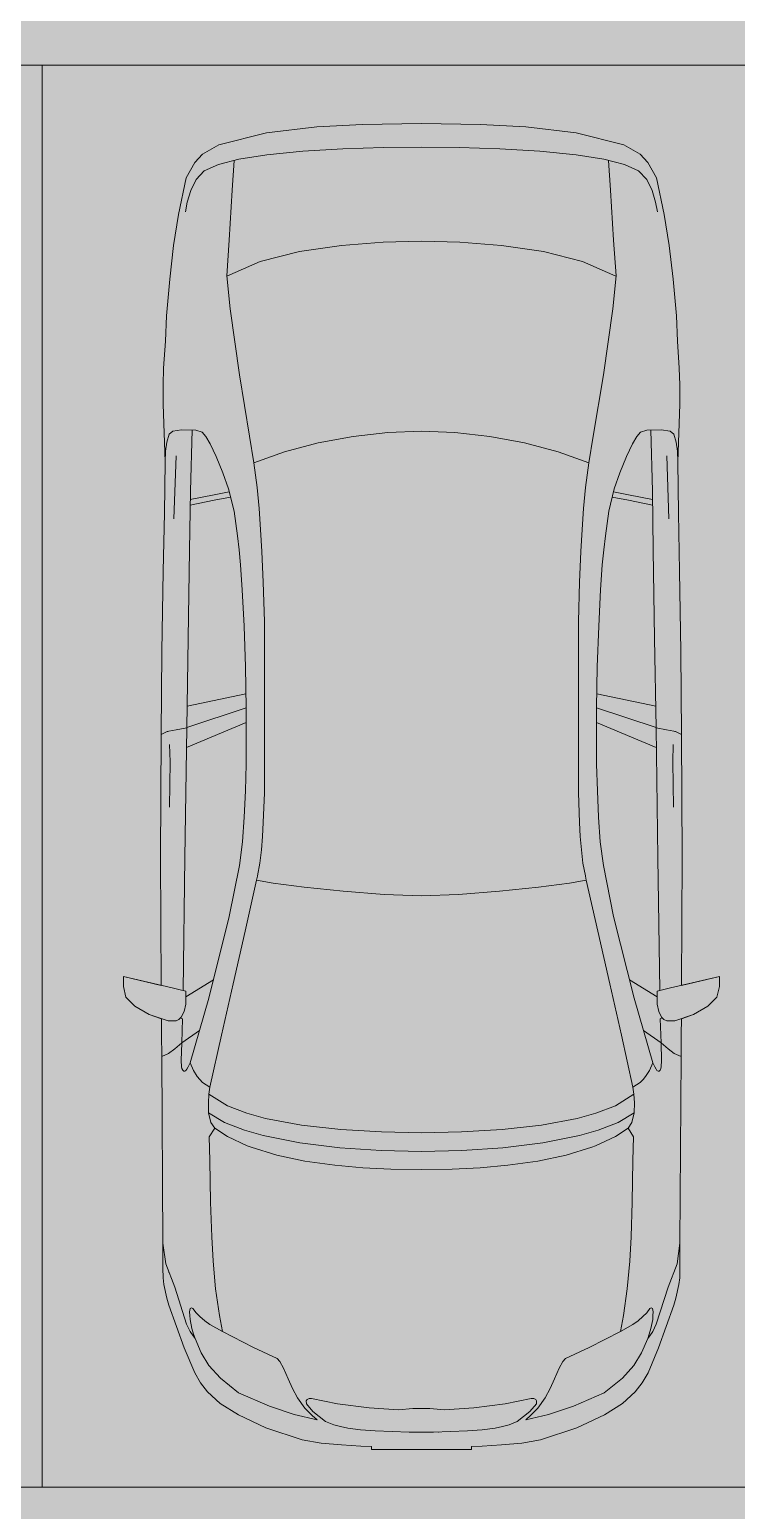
# Model space of a CAD drawing. Header units: millimetres. Extents: x 141848 to 1648660, y -465012 to -151356.
# Drawn here: x 185351 to 187835, y -270691 to -265485 of the extents above; entities that cross this region are included whole.
import ezdxf

# ---------------------------------------------------------------- set-up
doc = ezdxf.new("R2010")
doc.units = ezdxf.units.MM
doc.header["$MEASUREMENT"] = 0
doc.layers.add('Extérieur - Environnement', color=7, linetype='Continuous')

msp = doc.modelspace()

# ---------------------------------------------------------------- hatches: boundary and pattern name
at = {"linetype": 'Continuous', "lineweight": 0, "true_color": 0x6f6f6f}
h = msp.add_hatch(color=8, dxfattribs=at)
h.paths.add_polyline_path([(141848.442, -275935.042), (141848.442, -295062.571), (269220.821, -293826.868), (269220.821, -270902.734), (268763.049, -270902.734), (254213.6, -271040.575), (254213.6, -163437.635), (153156.2, -163437.635), (153156.2, -271040.575), (153182.962, -271040.57), (153183.146, -272000.514, -0.40942736), (149183.681, -275935.042)])
h.paths.add_polyline_path([(158435.584, -260639.953), (155145.584, -260639.953), (155145.584, -248364.953), (155145.584, -243089.974), (155145.584, -242189.974), (158435.584, -242189.974)], flags=0)
h.paths.add_polyline_path([(196775.042, -260810.571), (196775.042, -222495.57), (186955.542, -222495.57), (186955.542, -218295.57), (196754.55, -218295.57), (196754.55, -208495.57), (196754.55, -204495.57), (193355.542, -204495.57), (193355.542, -201780.57), (193355.542, -195161.535), (195576.034, -195161.535), (195576.034, -189810.571), (217850.068, -189810.571), (217850.068, -262266.885), (245610.045, -262266.885), (245610.045, -253395.571), (245626.034, -253395.571), (246426.034, -253395.571), (247826.034, -253395.571), (247826.034, -248005.571), (247826.034, -246605.571), (245626.034, -246605.571), (245610.045, -246605.571), (245610.045, -171995.57), (212806.28, -171995.57), (161503.433, -171995.57), (161503.433, -193810.571), (161503.433, -230015.57), (161503.433, -260810.571)], flags=0)
h.paths.add_polyline_path([(162737.042, -269433.913, -0.09031866), (162858.773, -268727.623, -0.20144873), (163912.639, -267592.74, -0.10421145), (164718.006, -267415.055), (165317.979, -267409.371, -0.10404461), (166125.354, -267571.244, -0.23825546), (167284.257, -268953.318, -0.05518862), (167336.836, -269390.334), (167338.931, -269611.438), (167351.046, -270890.267), (167092.583, -271892.761, -0.26794919), (165370.083, -272909.124), (164770.11, -272914.808, -0.19371746), (163379.252, -272370.185, -0.07056876), (163028.663, -271931.262, -0.1316525), (162751.253, -270933.845)], flags=0)
h.paths.add_polyline_path([(173316.986, -273599.031), (173316.986, -273452.052), (173330.488, -267377.824, -0.3805567), (175316.986, -265609.826), (175394.714, -265609.826), (175394.714, -270609.826), (190394.714, -270609.826), (190394.714, -265609.826), (195356.191, -265609.826, -0.41421356), (196856.191, -267109.826), (196856.191, -273660.699, -0.34550161), (195137.285, -275433.432), (175327.752, -275599.002, -0.4157911)], flags=0)
h.paths.add_polyline_path([(205510.093, -271504.083, -0.13447393), (205230.948, -270484.937), (205230.948, -268984.937, -0.41421356), (207230.948, -266984.937), (207830.948, -266984.937, -0.41421356), (209830.948, -268984.937), (209830.948, -270484.937, -0.12882035), (209574.03, -271465.581, -0.27093629), (207830.948, -272484.937), (207230.948, -272484.937, -0.26498)], flags=0)
h.paths.add_polyline_path([(217862.687, -273329.325), (217869.949, -267730.336, -0.09856151), (218100.718, -266943.721), (218117.681, -266951.545, -0.258849), (219955.479, -265605.827), (219953.141, -265587.294), (220637.569, -265587.294), (220637.569, -265687.294), (220637.569, -270687.294), (250537.569, -270687.294), (250537.569, -265687.294), (252208.004, -265687.294), (254186.294, -265687.294), (254186.294, -267687.294), (254186.294, -271062.255, 0.00134576), (254186.323, -271073.021), (254197.209, -273095.233, -0.41421356), (252208.004, -275105.97), (243484.534, -275105.97, -0.00518896), (243431.438, -275116.103), (235447.992, -275196.191), (220071.012, -275253.24, -0.38655333), (217873.089, -273475.385, -0.02518922)], flags=0)
at = {"linetype": 'Continuous', "lineweight": 0, "true_color": 0xa7a7a7}
msp.add_hatch(color=253, dxfattribs=at).paths.add_polyline_path([(176073.146, -266552.81, 1), (186073.146, -266552.81, 1)])
at = {"linetype": 'Continuous', "lineweight": 0, "true_color": 0x90b349}
msp.add_hatch(color=55, dxfattribs=at).paths.add_polyline_path([(175394.714, -271810.115), (175394.714, -273590.239), (195581.991, -273450.488), (195571.148, -271436.346), (195571.148, -271563.708), (190571.148, -271563.708), (190571.148, -270609.826), (188115.569, -270609.826), (187894.714, -270609.826), (185394.714, -270609.826), (182894.714, -270609.826), (180394.714, -270609.826), (177894.714, -270609.826), (175394.714, -270609.826)])

# ---------------------------------------------------------------- linework, layer by layer
at = {"color": 9, "linetype": 'Continuous', "lineweight": 5}
msp.add_lwpolyline([(173316.986, -273452.052), (173316.986, -273599.031, 0.4157911), (175327.752, -275599.002), (195137.285, -275433.432, 0.34550161), (196856.191, -273660.699), (196856.191, -267109.826, 0.41421356), (195356.191, -265609.826), (190394.714, -265609.826), (190394.714, -270609.826), (175394.714, -270609.826), (175394.714, -265609.826), (175316.986, -265609.826, 0.3805567), (173330.488, -267377.824)], format="xyb", close=True, dxfattribs=at)
at = {"color": 255, "linetype": 'Continuous', "lineweight": 5, "flags": 128}
for points in [[(185394.714, -265609.826), (182894.714, -265609.826)], [(185394.714, -270609.826), (185394.714, -265609.826)], [(185394.714, -265609.826), (185394.714, -270609.826)], [(187894.714, -265609.826), (185394.714, -265609.826)], [(182894.714, -270609.826), (185394.714, -270609.826)], [(185394.714, -270609.826), (187894.714, -270609.826)]]:
    msp.add_lwpolyline(points, dxfattribs=at)
at = {"color": 7, "linetype": 'Continuous', "lineweight": 5}
msp.add_lwpolyline([(175394.714, -271810.115), (175394.714, -273590.239), (195581.991, -273450.488), (195571.148, -271436.346), (195571.148, -271563.708), (190571.148, -271563.708), (190571.148, -270609.826), (188115.569, -270609.826), (187894.714, -270609.826), (185394.714, -270609.826), (182894.714, -270609.826), (180394.714, -270609.826), (177894.714, -270609.826), (175394.714, -270609.826)], close=True, dxfattribs=at)
at = {"layer": 'Extérieur - Environnement', "color": 7, "linetype": 'Continuous', "lineweight": 13}
for p, q in [((186360.515, -265827.229), (186183.576, -265848.141)), ((186183.576, -265848.141), (186360.515, -265827.229)), ((186520.644, -265818.421), (186360.515, -265827.229)), ((186360.515, -265827.229), (186520.644, -265818.421)), ((186728.087, -265815.829), (186520.644, -265818.421)), ((186520.644, -265818.421), (186728.087, -265815.829)), ((186935.531, -265818.421), (186728.087, -265815.829)), ((186935.531, -265818.421), (186728.087, -265815.829)), ((187095.66, -265827.229), (186935.531, -265818.421)), ((187095.66, -265827.229), (186935.531, -265818.421)), ((187272.599, -265848.141), (187095.66, -265827.229)), ((187272.599, -265848.141), (187095.66, -265827.229)), ((186183.576, -265848.141), (186016.551, -265890.768)), ((186016.551, -265890.768), (186183.576, -265848.141)), ((187439.623, -265890.768), (187272.599, -265848.141)), ((187439.623, -265890.768), (187272.599, -265848.141)), ((185958.955, -265922.978), (185932.093, -265951.886)), ((185932.093, -265951.886), (185958.955, -265922.978)), ((186016.551, -265890.768), (185958.955, -265922.978)), ((185958.955, -265922.978), (186016.551, -265890.768)), ((186086.325, -265940.611), (186184.642, -265925.168)), ((186184.624, -265925.17), (186311.853, -265912.628)), ((186311.853, -265912.628), (186452.412, -265904.21)), ((186452.412, -265904.21), (186594.96, -265899.543)), ((186594.96, -265899.543), (186728.087, -265898.228)), ((186861.214, -265899.543), (186728.087, -265898.228)), ((187003.763, -265904.21), (186861.214, -265899.543)), ((187144.322, -265912.628), (187003.763, -265904.21)), ((187271.55, -265925.17), (187144.322, -265912.628)), ((187369.85, -265940.611), (187271.533, -265925.168)), ((187497.219, -265922.978), (187439.623, -265890.768)), ((187497.219, -265922.978), (187439.623, -265890.768)), ((187524.082, -265951.886), (187497.219, -265922.978)), ((187524.082, -265951.886), (187497.219, -265922.978)), ((185932.093, -265951.886), (185901.442, -266006.605)), ((185901.442, -266006.605), (185932.093, -265951.886)), ((185936.103, -266012.192), (185964.723, -265982.004)), ((185964.723, -265982.004), (186014.402, -265959.465)), ((186086.325, -265940.611), (186014.402, -265959.465)), ((186070.36, -265944.796), (186063.228, -266049.877)), ((187369.85, -265940.611), (187441.773, -265959.465)), ((187385.815, -265944.796), (187392.946, -266049.877)), ((187491.451, -265982.004), (187441.773, -265959.465)), ((187520.072, -266012.192), (187491.451, -265982.004)), ((187554.733, -266006.605), (187524.082, -265951.886)), ((187554.733, -266006.605), (187524.082, -265951.886)), ((185901.442, -266006.605), (185874.547, -266135.655)), ((185874.547, -266135.655), (185901.442, -266006.605)), ((185917.24, -266050.788), (185936.103, -266012.192)), ((187538.935, -266050.788), (187520.072, -266012.192)), ((187581.628, -266135.655), (187554.733, -266006.605)), ((187581.628, -266135.655), (187554.733, -266006.605)), ((185898.563, -266125.362), (185904.96, -266091.6)), ((185904.96, -266091.6), (185917.24, -266050.788)), ((186063.228, -266049.877), (186052.332, -266225.535)), ((187392.946, -266049.877), (187403.842, -266225.535)), ((187551.215, -266091.6), (187538.935, -266050.788)), ((187557.612, -266125.362), (187551.215, -266091.6)), ((185874.547, -266135.655), (185857.253, -266244.436)), ((185874.547, -266135.655), (185857.253, -266244.436)), ((187598.922, -266244.436), (187581.628, -266135.655)), ((187581.628, -266135.655), (187598.922, -266244.436)), ((185857.254, -266244.425), (185843.43, -266362.504)), ((185857.254, -266244.425), (185843.43, -266362.504)), ((185857.253, -266244.436), (185857.254, -266244.425)), ((186052.332, -266225.535), (186044.041, -266351.114)), ((186446.805, -266243.793), (186299.25, -266265.635)), ((186593.334, -266232.471), (186446.805, -266243.793)), ((186728.087, -266229.025), (186593.334, -266232.471)), ((186728.087, -266229.025), (186862.841, -266232.471)), ((186862.841, -266232.471), (187009.369, -266243.793)), ((187009.369, -266243.793), (187156.925, -266265.635)), ((187403.842, -266225.535), (187412.133, -266351.114)), ((187598.921, -266244.425), (187612.744, -266362.504)), ((187612.744, -266362.504), (187598.922, -266244.436)), ((186161.43, -266300.677), (186044.109, -266351.806)), ((186299.25, -266265.635), (186161.43, -266300.677)), ((187156.925, -266265.635), (187294.745, -266300.677)), ((187294.745, -266300.677), (187412.066, -266351.806)), ((186044.041, -266351.114), (186055.382, -266467.05)), ((187412.133, -266351.114), (187400.793, -266467.05)), ((185843.43, -266362.504), (185831.908, -266490.991)), ((185831.908, -266490.991), (185843.43, -266362.504)), ((187624.267, -266490.991), (187612.744, -266362.504)), ((187624.267, -266490.991), (187612.744, -266362.504)), ((185831.908, -266490.991), (185828.112, -266580)), ((185828.112, -266580), (185831.908, -266490.991)), ((186055.382, -266467.05), (186088.181, -266699.145)), ((187400.793, -266467.05), (187367.993, -266699.145)), ((187628.063, -266580), (187624.267, -266490.991)), ((187628.063, -266580), (187624.267, -266490.991)), ((185828.112, -266580), (185821.687, -266675.753)), ((185821.687, -266675.753), (185828.112, -266580)), ((187634.488, -266675.753), (187628.063, -266580)), ((187634.488, -266675.753), (187628.063, -266580)), ((185821.687, -266675.753), (185819.922, -266733.636)), ((185819.922, -266733.636), (185821.687, -266675.753)), ((186088.181, -266699.145), (186124.354, -266914.757)), ((187367.993, -266699.145), (187331.821, -266914.757)), ((187636.253, -266733.636), (187634.488, -266675.753)), ((187636.253, -266733.636), (187634.488, -266675.753)), ((185819.922, -266733.636), (185819.878, -266802.209)), ((185819.922, -266733.636), (185819.878, -266802.209)), ((187636.297, -266802.209), (187636.253, -266733.636)), ((187636.253, -266733.636), (187636.297, -266802.209)), ((185819.878, -266802.209), (185827.139, -267005.182)), ((185827.139, -267005.182), (185819.878, -266802.209)), ((187629.036, -267005.182), (187636.297, -266802.209)), ((187629.036, -267005.182), (187636.297, -266802.209)), ((185841.13, -266907.239), (185832.726, -266935.244)), ((185853.831, -266896.747), (185841.13, -266907.239)), ((185884.809, -266891.975), (185853.831, -266896.747)), ((185935.423, -266893.182), (185884.809, -266891.975)), ((185916.218, -267108.099), (185922.041, -266892.863)), ((185957.898, -266900.359), (185935.423, -266893.182)), ((185970.896, -266915.534), (185957.898, -266900.359)), ((185985.79, -266941.727), (185970.896, -266915.534)), ((186124.354, -266914.757), (186139.567, -267007.801)), ((186487.869, -266915.731), (186365.114, -266938.334)), ((186610.552, -266901.845), (186487.869, -266915.731)), ((186728.087, -266897.126), (186610.552, -266901.845)), ((186728.087, -266897.126), (186845.623, -266901.845)), ((186845.623, -266901.845), (186968.306, -266915.731)), ((186968.306, -266915.731), (187091.06, -266938.334)), ((187331.821, -266914.757), (187316.608, -267007.801)), ((187470.385, -266941.727), (187485.279, -266915.534)), ((187485.279, -266915.534), (187498.277, -266900.359)), ((187498.277, -266900.359), (187520.752, -266893.182)), ((187520.752, -266893.182), (187571.365, -266891.975)), ((187539.957, -267108.099), (187534.134, -266892.863)), ((187571.365, -266891.975), (187602.343, -266896.747)), ((187602.343, -266896.747), (187615.044, -266907.239)), ((187615.044, -266907.239), (187623.449, -266935.244)), ((185828.412, -266966.747), (185827.139, -267005.182)), ((185832.726, -266935.244), (185828.412, -266966.747)), ((186007.194, -266985.75), (185985.79, -266941.727)), ((186247.265, -266969.199), (186139.567, -267007.801)), ((186365.114, -266938.334), (186247.265, -266969.199)), ((187091.06, -266938.334), (187208.91, -266969.199)), ((187208.91, -266969.199), (187316.608, -267007.801)), ((187448.98, -266985.75), (187470.385, -266941.727)), ((187623.449, -266935.244), (187627.763, -266966.747)), ((187627.763, -266966.747), (187629.036, -267005.182)), ((185827.139, -267005.182), (185824.925, -267185.487)), ((185824.925, -267185.487), (185827.139, -267005.182)), ((185865.805, -266983.945), (185858.388, -267204.725)), ((186030.609, -267043.022), (186007.194, -266985.75)), ((186139.567, -267007.801), (186151.239, -267095.228)), ((187316.608, -267007.801), (187304.936, -267095.228)), ((187425.565, -267043.022), (187448.98, -266985.75)), ((187590.37, -266983.945), (187597.787, -267204.725)), ((187631.25, -267185.487), (187629.036, -267005.182)), ((187631.25, -267185.487), (187629.036, -267005.182)), ((186049.939, -267099.683), (186030.609, -267043.022)), ((187406.236, -267099.683), (187425.565, -267043.022)), ((185913.285, -267315.416), (185916.218, -267108.099)), ((185915.797, -267137.834), (186000.185, -267120.602)), ((185999.912, -267139.896), (186057.327, -267128.746)), ((186000.185, -267120.602), (186052.666, -267110.411)), ((186069.773, -267177.701), (186049.939, -267099.683)), ((186151.237, -267095.211), (186157.93, -267168.735)), ((187304.938, -267095.211), (187298.245, -267168.735)), ((187386.401, -267177.701), (187406.236, -267099.683)), ((187456.262, -267139.896), (187398.848, -267128.746)), ((187455.99, -267120.602), (187403.509, -267110.411)), ((187540.378, -267137.834), (187455.99, -267120.602)), ((187542.89, -267315.416), (187539.957, -267108.099)), ((185824.925, -267185.487), (185820.576, -267388.698)), ((185824.925, -267185.487), (185820.576, -267388.698)), ((185915.524, -267157.127), (185999.912, -267139.896)), ((186081.182, -267265.192), (186069.773, -267177.701)), ((186157.929, -267168.721), (186162.896, -267243.196)), ((187298.246, -267168.721), (187293.279, -267243.196)), ((187374.992, -267265.192), (187386.401, -267177.701)), ((187540.651, -267157.127), (187456.262, -267139.896)), ((187635.599, -267388.698), (187631.25, -267185.487)), ((187631.25, -267185.487), (187635.599, -267388.698)), ((186087.029, -267314.77), (186081.182, -267265.192)), ((186162.896, -267243.192), (186167.299, -267319.989)), ((187293.279, -267243.192), (187288.876, -267319.989)), ((187369.146, -267314.77), (187374.992, -267265.192)), ((185908.325, -267626.213), (185913.285, -267315.416)), ((186092.123, -267366.608), (186087.029, -267314.77)), ((186167.298, -267319.979), (186172.064, -267428.1)), ((187288.876, -267319.979), (187284.111, -267428.1)), ((187364.052, -267366.608), (187369.146, -267314.77)), ((187547.85, -267626.213), (187542.89, -267315.416)), ((185820.576, -267388.698), (185815.79, -267671.932)), ((185820.576, -267388.698), (185815.79, -267671.932)), ((186098.36, -267454.622), (186092.123, -267366.608)), ((187357.815, -267454.622), (187364.052, -267366.608)), ((187640.385, -267671.932), (187635.599, -267388.698)), ((187635.599, -267388.698), (187640.385, -267671.932)), ((186172.064, -267428.096), (186176.035, -267565.617)), ((187284.111, -267428.096), (187280.14, -267565.617)), ((186104.747, -267582.751), (186098.36, -267454.622)), ((187351.428, -267582.751), (187357.815, -267454.622)), ((186109.747, -267725.992), (186104.747, -267582.751)), ((186176.035, -267565.617), (186176.073, -268168.583)), ((187280.14, -267565.617), (187280.101, -268168.583)), ((187346.428, -267725.992), (187351.428, -267582.751)), ((185903.364, -267940.513), (185908.325, -267626.213)), ((187552.81, -267940.513), (187547.85, -267626.213)), ((185815.79, -267671.932), (185813.272, -267963.179)), ((185815.79, -267671.932), (185813.272, -267963.179)), ((187642.903, -267963.179), (187640.385, -267671.932)), ((187640.385, -267671.932), (187642.903, -267963.179)), ((186112.17, -267869.522), (186109.747, -267725.992)), ((187344.005, -267869.522), (187346.428, -267725.992)), ((185904.581, -267863.438), (186111.352, -267821.075)), ((187551.594, -267863.438), (187344.823, -267821.075)), ((186112.17, -267869.522), (185903.382, -267939.422)), ((186112.709, -268067.536), (186112.17, -267869.522)), ((187343.466, -268067.536), (187344.005, -267869.522)), ((187344.005, -267869.522), (187552.793, -267939.422)), ((185813.272, -267963.179), (185811.304, -268396.057)), ((185811.304, -268396.057), (185813.272, -267963.179)), ((185813.272, -267963.179), (185834.98, -267953.414)), ((185834.98, -267953.414), (185836.936, -267952.848)), ((185836.936, -267952.848), (185840.194, -267952.153)), ((185840.194, -267952.153), (185866.107, -267947.497)), ((185866.107, -267947.497), (185903.364, -267940.513)), ((185903.364, -267940.513), (185896.926, -268397.667)), ((185902.393, -268009.492), (186112.31, -267921.066)), ((187553.782, -268009.492), (187343.865, -267921.066)), ((187552.81, -267940.513), (187559.249, -268397.667)), ((187590.067, -267947.497), (187552.81, -267940.513)), ((187615.981, -267952.153), (187590.067, -267947.497)), ((187619.239, -267952.848), (187615.981, -267952.153)), ((187621.194, -267953.414), (187619.239, -267952.848)), ((187642.903, -267963.179), (187621.194, -267953.414)), ((187644.871, -268396.057), (187642.903, -267963.179)), ((187644.871, -268396.057), (187642.903, -267963.179)), ((185843.166, -267998.102), (185844.665, -268059.366)), ((187613.008, -267998.102), (187611.51, -268059.366)), ((185844.665, -268059.366), (185842.089, -268218.695)), ((186109.558, -268161.626), (186112.709, -268067.536)), ((187346.617, -268161.626), (187343.466, -268067.536)), ((187611.51, -268059.366), (187614.086, -268218.695)), ((186105.363, -268254.25), (186109.558, -268161.626)), ((186176.073, -268168.583), (186172.237, -268272.869)), ((187280.101, -268168.583), (187283.938, -268272.869)), ((187350.812, -268254.25), (187346.617, -268161.626)), ((186099.264, -268340.402), (186105.363, -268254.25)), ((186172.237, -268272.861), (186169.703, -268322.037)), ((187283.938, -268272.861), (187286.472, -268322.037)), ((187356.911, -268340.402), (187350.812, -268254.25)), ((186169.704, -268322.021), (186165.905, -268369.172)), ((187286.471, -268322.021), (187290.269, -268369.172)), ((186088.118, -268423.653), (186099.264, -268340.402)), ((186165.907, -268369.15), (186160.084, -268415.392)), ((187290.268, -268369.15), (187296.09, -268415.392)), ((187368.057, -268423.653), (187356.911, -268340.402)), ((185811.304, -268396.057), (185813.782, -268845.441)), ((185813.782, -268845.441), (185811.304, -268396.057)), ((185896.926, -268397.667), (185890.478, -268863.714)), ((186052.702, -268603.04), (186088.118, -268423.653)), ((186160.084, -268415.392), (186151.654, -268460.76)), ((187296.09, -268415.392), (187304.521, -268460.76)), ((187403.473, -268603.04), (187368.057, -268423.653)), ((187559.249, -268397.667), (187565.696, -268863.714)), ((187642.393, -268845.441), (187644.871, -268396.057)), ((187642.393, -268845.441), (187644.871, -268396.057)), ((186148.354, -268475.566), (186108.196, -268655.526)), ((186148.354, -268475.566), (186151.432, -268461.25)), ((186148.354, -268475.566), (186207.324, -268485.628)), ((186151.432, -268461.25), (186151.74, -268460.57)), ((186207.324, -268485.628), (186315.941, -268499.786)), ((187248.851, -268485.628), (187140.234, -268499.786)), ((187307.821, -268475.566), (187248.851, -268485.628)), ((187304.743, -268461.25), (187304.435, -268460.57)), ((187307.821, -268475.566), (187304.743, -268461.25)), ((187307.821, -268475.566), (187347.979, -268655.526)), ((186315.941, -268499.786), (186453.025, -268514.384)), ((186453.025, -268514.384), (186597.47, -268525.771)), ((186597.47, -268525.771), (186728.087, -268530.294)), ((186858.705, -268525.771), (186728.087, -268530.294)), ((187003.15, -268514.384), (186858.705, -268525.771)), ((187140.234, -268499.786), (187003.15, -268514.384)), ((185980.502, -268890.783), (186052.702, -268603.04)), ((187475.673, -268890.783), (187403.473, -268603.04)), ((186108.196, -268655.526), (186066.016, -268840.117)), ((187347.979, -268655.526), (187390.159, -268840.117)), ((185813.782, -268845.441), (185680.41, -268814.641)), ((185680.41, -268814.641), (185680.41, -268848.929)), ((185680.41, -268814.641), (185852.445, -268854.37)), ((185680.41, -268814.641), (185680.41, -268848.929)), ((185680.41, -268848.929), (185689.27, -268887.061)), ((185689.27, -268887.061), (185680.41, -268848.929)), ((185996.876, -268825.526), (185899.694, -268886.011)), ((186066.016, -268840.117), (186024.866, -269020.407)), ((187390.159, -268840.117), (187431.309, -269020.407)), ((187459.299, -268825.526), (187556.481, -268886.011)), ((187775.765, -268814.641), (187603.73, -268854.37)), ((187775.765, -268814.641), (187642.393, -268845.441)), ((187766.905, -268887.061), (187775.765, -268848.929)), ((187766.905, -268887.061), (187775.765, -268848.929)), ((187775.765, -268848.929), (187775.765, -268814.641)), ((187775.765, -268814.641), (187775.765, -268848.929)), ((185689.27, -268887.061), (185721.128, -268919.021)), ((185721.128, -268919.021), (185689.27, -268887.061)), ((185852.445, -268854.37), (185875.574, -268859.874)), ((185875.574, -268859.874), (185899.694, -268866.089)), ((185899.694, -268866.089), (185899.694, -268911.236)), ((185980.502, -268890.783), (185915.087, -269117.89)), ((187475.673, -268890.783), (187541.087, -269117.89)), ((187580.601, -268859.874), (187556.481, -268866.089)), ((187556.481, -268866.089), (187556.481, -268911.236)), ((187603.73, -268854.37), (187580.601, -268859.874)), ((187735.047, -268919.021), (187766.905, -268887.061)), ((187735.047, -268919.021), (187766.905, -268887.061)), ((185721.128, -268919.021), (185771.668, -268948.512)), ((185771.668, -268948.512), (185721.128, -268919.021)), ((185771.668, -268948.512), (185814.181, -268962.73)), ((185837.643, -268970.577), (185771.668, -268948.512)), ((185893.683, -268937.763), (185883.875, -268957.87)), ((185899.694, -268911.236), (185893.683, -268937.763)), ((187556.481, -268911.236), (187562.492, -268937.763)), ((187562.492, -268937.763), (187572.3, -268957.87)), ((187618.531, -268970.577), (187684.506, -268948.512)), ((187641.993, -268962.73), (187684.506, -268948.512)), ((187684.506, -268948.512), (187735.047, -268919.021)), ((187684.506, -268948.512), (187735.047, -268919.021)), ((185814.181, -268962.73), (185814.439, -269018.139)), ((185814.439, -269018.139), (185814.181, -268962.73)), ((185865.628, -268970.511), (185837.643, -268970.577)), ((185875.8, -268965.404), (185865.628, -268970.511)), ((185883.875, -268957.87), (185875.8, -268965.404)), ((185888.752, -268963.547), (185881.547, -268960.041)), ((185888.752, -268963.547), (185885.783, -269048.085)), ((185947.931, -269003.863), (185885.783, -269048.085)), ((187508.244, -269003.863), (187570.392, -269048.085)), ((187567.423, -268963.547), (187574.628, -268960.041)), ((187567.423, -268963.547), (187570.392, -269048.085)), ((187572.3, -268957.87), (187580.375, -268965.404)), ((187580.375, -268965.404), (187590.547, -268970.511)), ((187590.547, -268970.511), (187618.531, -268970.577)), ((187641.735, -269018.139), (187641.993, -268962.73)), ((187641.735, -269018.139), (187641.993, -268962.73)), ((185814.439, -269018.139), (185815.491, -269096.19)), ((185814.439, -269018.139), (185815.491, -269096.19)), ((185885.783, -269048.085), (185860.922, -269068.108)), ((185885.783, -269048.085), (185883.949, -269109.46)), ((186024.866, -269020.407), (185984.701, -269203.417)), ((187431.309, -269020.407), (187471.474, -269203.417)), ((187570.392, -269048.085), (187595.253, -269068.108)), ((187570.392, -269048.085), (187572.226, -269109.46)), ((187640.684, -269096.19), (187641.735, -269018.139)), ((187641.735, -269018.139), (187640.684, -269096.19)), ((185839.326, -269084.584), (185815.491, -269096.19)), ((185815.491, -269096.19), (185819.642, -269751.346)), ((185815.491, -269096.19), (185819.642, -269751.346)), ((185860.922, -269068.108), (185839.326, -269084.584)), ((185883.949, -269109.46), (185885.228, -269132.476)), ((187572.226, -269109.46), (187570.947, -269132.476)), ((187595.253, -269068.108), (187616.849, -269084.584)), ((187616.849, -269084.584), (187640.684, -269096.19)), ((187636.533, -269751.346), (187640.684, -269096.19)), ((187640.684, -269096.19), (187636.533, -269751.346)), ((185885.228, -269132.476), (185886.266, -269138.231)), ((185886.266, -269138.231), (185889.188, -269143.895)), ((185892.649, -269146.967), (185889.188, -269143.895)), ((185896.398, -269147.001), (185892.649, -269146.967)), ((185900.294, -269144.454), (185896.398, -269147.001)), ((185900.294, -269144.454), (185903.386, -269140.094)), ((185903.386, -269140.094), (185907.734, -269131.807)), ((185907.739, -269131.807), (185915.087, -269117.89)), ((185915.087, -269117.89), (185926.533, -269144.333)), ((185926.533, -269144.333), (185939.877, -269165.841)), ((187529.642, -269144.333), (187516.298, -269165.841)), ((187541.087, -269117.89), (187529.642, -269144.333)), ((187548.436, -269131.807), (187541.087, -269117.89)), ((187552.789, -269140.094), (187548.441, -269131.807)), ((187555.88, -269144.454), (187552.789, -269140.094)), ((187555.88, -269144.454), (187559.777, -269147.001)), ((187559.777, -269147.001), (187563.525, -269146.967)), ((187563.525, -269146.967), (187566.986, -269143.895)), ((187569.909, -269138.231), (187566.986, -269143.895)), ((187570.947, -269132.476), (187569.909, -269138.231)), ((185939.877, -269165.841), (185949.073, -269177.038)), ((185949.073, -269177.038), (185958.793, -269187.476)), ((185958.793, -269187.476), (185984.701, -269203.417)), ((185984.701, -269203.417), (185981.411, -269228.342)), ((185984.714, -269203.417), (185984.701, -269203.417)), ((187471.461, -269203.417), (187471.474, -269203.417)), ((187497.382, -269187.476), (187471.474, -269203.417)), ((187471.474, -269203.417), (187474.764, -269228.342)), ((187507.102, -269177.038), (187497.382, -269187.476)), ((187516.298, -269165.841), (187507.102, -269177.038)), ((185981.411, -269228.342), (185979.268, -269258.769)), ((185979.268, -269258.769), (185980.047, -269294.132)), ((186046.224, -269268.776), (185981.411, -269228.342)), ((186114.98, -269295.032), (186046.221, -269268.775)), ((187341.195, -269295.032), (187409.954, -269268.775)), ((187409.951, -269268.776), (187474.764, -269228.342)), ((187474.764, -269228.342), (187476.907, -269258.769)), ((187476.907, -269258.769), (187476.128, -269294.132)), ((186036.425, -269327.351), (185980.047, -269294.132)), ((185980.047, -269294.132), (185988.375, -269327.849)), ((186180.116, -269313.743), (186114.974, -269295.03)), ((186306.408, -269337.166), (186180.11, -269313.742)), ((187149.767, -269337.166), (187276.064, -269313.742)), ((187276.059, -269313.743), (187341.201, -269295.03)), ((187419.749, -269327.351), (187476.128, -269294.132)), ((187476.128, -269294.132), (187467.8, -269327.849)), ((186001.691, -269347.206), (185982.16, -269377.595)), ((185988.375, -269327.849), (185988.401, -269327.864)), ((186001.691, -269347.206), (185988.375, -269327.849)), ((186001.697, -269347.246), (186001.691, -269347.206)), ((186001.697, -269347.246), (186046.3, -269376.964)), ((186106.629, -269354.974), (186036.425, -269327.351)), ((186172.275, -269373.739), (186106.629, -269354.974)), ((186444.552, -269352.527), (186306.408, -269337.166)), ((186587.482, -269360.929), (186444.549, -269352.527)), ((186728.116, -269363.489), (186587.479, -269360.929)), ((186728.058, -269363.489), (186868.695, -269360.929)), ((186868.693, -269360.929), (187011.626, -269352.527)), ((187011.623, -269352.527), (187149.767, -269337.166)), ((187283.899, -269373.739), (187349.546, -269354.974)), ((187349.546, -269354.974), (187419.749, -269327.351)), ((187454.478, -269347.246), (187409.875, -269376.964)), ((187454.478, -269347.246), (187454.484, -269347.206)), ((187454.484, -269347.206), (187467.8, -269327.849)), ((187454.484, -269347.206), (187474.015, -269377.595)), ((187467.8, -269327.849), (187467.774, -269327.864)), ((185982.16, -269377.595), (185984.339, -269460.947)), ((186046.3, -269376.964), (186116.179, -269409.539)), ((186116.179, -269409.539), (186129.239, -269414.401)), ((186129.239, -269414.402), (186219.78, -269442.215)), ((186300.718, -269399.288), (186172.275, -269373.739)), ((186441.399, -269416.628), (186300.718, -269399.288)), ((186586.184, -269426.446), (186441.399, -269416.628)), ((186869.991, -269426.446), (187014.776, -269416.628)), ((187014.776, -269416.628), (187155.457, -269399.288)), ((187155.457, -269399.288), (187283.899, -269373.739)), ((187326.936, -269414.402), (187236.395, -269442.215)), ((187339.996, -269409.539), (187326.936, -269414.401)), ((187409.875, -269376.964), (187339.996, -269409.539)), ((187474.015, -269377.595), (187471.836, -269460.947)), ((185984.338, -269460.884), (185986.983, -269607.709)), ((185984.34, -269460.93), (185984.341, -269460.947)), ((186219.78, -269442.215), (186318.827, -269463.144)), ((186318.827, -269463.144), (186423.734, -269477.969)), ((186728.087, -269429.553), (186586.184, -269426.446)), ((186728.087, -269429.553), (186869.991, -269426.446)), ((187137.347, -269463.144), (187032.44, -269477.969)), ((187236.395, -269442.215), (187137.347, -269463.144)), ((187471.837, -269460.884), (187469.192, -269607.709)), ((187471.835, -269460.93), (187471.834, -269460.947)), ((186423.734, -269477.969), (186521.696, -269486.764)), ((186521.696, -269486.764), (186620.268, -269491.741)), ((186620.268, -269491.741), (186728.094, -269493.485)), ((186835.906, -269491.741), (186728.081, -269493.485)), ((186934.479, -269486.764), (186835.906, -269491.741)), ((187032.44, -269477.969), (186934.479, -269486.764)), ((185986.983, -269607.709), (185991.275, -269729.168)), ((187469.192, -269607.709), (187464.899, -269729.168)), ((185991.275, -269729.168), (185995.812, -269815.707)), ((187464.899, -269729.168), (187460.362, -269815.707)), ((185819.642, -269751.346), (185819.559, -269802.17)), ((185819.642, -269751.346), (185819.559, -269802.17)), ((185819.642, -269751.346), (185829.485, -269824.712)), ((187636.533, -269751.346), (187626.69, -269824.712)), ((187636.616, -269802.17), (187636.533, -269751.346)), ((187636.533, -269751.346), (187636.616, -269802.17)), ((185819.559, -269802.17), (185819.67, -269840.241)), ((185819.559, -269802.17), (185819.67, -269840.241)), ((185819.67, -269840.241), (185820.197, -269873.351)), ((185819.67, -269840.241), (185820.197, -269873.351)), ((185829.485, -269824.712), (185861.011, -269907.076)), ((185995.81, -269815.686), (186004.591, -269913)), ((186004.591, -269913), (185995.84, -269815.707)), ((187460.364, -269815.686), (187451.584, -269913)), ((187451.584, -269913), (187460.335, -269815.707)), ((187626.69, -269824.712), (187595.164, -269907.076)), ((187635.978, -269873.351), (187636.505, -269840.241)), ((187636.505, -269840.241), (187635.978, -269873.351)), ((187636.505, -269840.241), (187636.616, -269802.17)), ((187636.616, -269802.17), (187636.505, -269840.241)), ((185820.197, -269873.351), (185822.997, -269897.495)), ((185820.197, -269873.351), (185822.997, -269897.495)), ((185840.6, -269853.75), (185840.651, -269854.762)), ((187615.575, -269853.75), (187615.523, -269854.762)), ((187633.178, -269897.495), (187635.978, -269873.351)), ((187635.978, -269873.351), (187633.178, -269897.495)), ((185822.997, -269897.495), (185833.395, -269944.851)), ((185833.395, -269944.851), (185822.997, -269897.495)), ((185833.395, -269944.851), (185840.41, -269970.356)), ((185840.41, -269970.356), (185833.395, -269944.851)), ((185861.011, -269907.076), (185902.612, -270036.675)), ((186004.591, -269913), (186018.213, -270006.245)), ((187451.584, -269913), (187437.961, -270006.245)), ((187595.164, -269907.076), (187553.563, -270036.675)), ((187615.765, -269970.356), (187622.78, -269944.851)), ((187615.765, -269970.356), (187622.78, -269944.851)), ((187622.78, -269944.851), (187633.178, -269897.495)), ((187622.78, -269944.851), (187633.178, -269897.495)), ((185840.41, -269970.356), (185894.228, -270120.292)), ((185894.228, -270120.292), (185840.41, -269970.356)), ((185915.616, -269981.131), (185912.883, -269992.834)), ((185912.883, -269992.834), (185914.197, -270005.929)), ((185920.07, -269979.866), (185915.616, -269981.131)), ((185924.958, -269982.023), (185920.07, -269979.866)), ((185935.896, -269996.313), (185924.958, -269982.023)), ((185949.518, -270009.851), (185935.896, -269996.313)), ((187506.656, -270009.851), (187520.278, -269996.313)), ((187520.278, -269996.313), (187531.217, -269982.023)), ((187531.217, -269982.023), (187536.105, -269979.866)), ((187536.105, -269979.866), (187540.558, -269981.131)), ((187540.558, -269981.131), (187543.292, -269992.834)), ((187543.292, -269992.834), (187541.978, -270005.929)), ((187561.947, -270120.292), (187615.765, -269970.356)), ((187561.947, -270120.292), (187615.765, -269970.356)), ((185914.948, -270062.989), (185902.612, -270036.675)), ((185914.197, -270005.929), (185915.143, -270020.858)), ((185915.143, -270020.858), (185921.05, -270051.665)), ((185966.592, -270024.653), (185949.518, -270009.851)), ((185984.534, -270037.938), (185966.592, -270024.653)), ((186028.49, -270062.483), (185984.534, -270037.938)), ((186018.209, -270006.222), (186028.49, -270062.483)), ((187437.966, -270006.222), (187427.685, -270062.483)), ((187427.685, -270062.483), (187471.641, -270037.938)), ((187471.641, -270037.938), (187489.583, -270024.653)), ((187489.583, -270024.653), (187506.656, -270009.851)), ((187541.032, -270020.858), (187535.125, -270051.665)), ((187541.978, -270005.929), (187541.032, -270020.858)), ((187541.226, -270062.989), (187553.563, -270036.675)), ((185925.392, -270077.539), (185914.948, -270062.989)), ((185921.05, -270051.665), (185927.396, -270071.466)), ((185932.718, -270086.838), (185925.392, -270077.539)), ((185927.396, -270071.466), (185932.718, -270086.838)), ((185953.901, -270137.137), (185932.718, -270086.838)), ((186137.904, -270118.863), (186028.49, -270062.483)), ((187318.271, -270118.863), (187427.685, -270062.483)), ((187502.273, -270137.137), (187523.457, -270086.838)), ((187528.779, -270071.466), (187523.457, -270086.838)), ((187523.457, -270086.838), (187530.783, -270077.539)), ((187535.125, -270051.665), (187528.779, -270071.466)), ((187530.783, -270077.539), (187541.226, -270062.989)), ((185894.228, -270120.292), (185931.466, -270207.265)), ((185931.466, -270207.265), (185894.228, -270120.292)), ((185981.116, -270181.487), (185953.901, -270137.137)), ((186221.341, -270157.969), (186137.904, -270118.863)), ((187234.834, -270157.969), (187318.271, -270118.863)), ((187475.059, -270181.487), (187502.273, -270137.137)), ((187524.708, -270207.265), (187561.947, -270120.292)), ((187524.708, -270207.265), (187561.947, -270120.292)), ((186021.434, -270226.845), (185981.116, -270181.487)), ((186230.73, -270168.388), (186221.341, -270157.969)), ((186243.911, -270191.085), (186230.73, -270168.388)), ((186260.05, -270228.814), (186243.897, -270191.061)), ((187196.124, -270228.814), (187212.278, -270191.061)), ((187212.264, -270191.085), (187225.445, -270168.388)), ((187225.445, -270168.388), (187234.834, -270157.969)), ((187434.741, -270226.845), (187475.059, -270181.487)), ((185931.466, -270207.265), (185952.011, -270242.637)), ((185931.466, -270207.265), (185952.011, -270242.637)), ((185952.011, -270242.637), (185976.189, -270274.057)), ((185952.011, -270242.637), (185976.189, -270274.057)), ((186085.76, -270277.574), (186021.434, -270226.845)), ((186275.118, -270263.214), (186260.05, -270228.814)), ((187181.057, -270263.214), (187196.124, -270228.814)), ((187370.414, -270277.574), (187434.741, -270226.845)), ((187479.986, -270274.057), (187504.164, -270242.637)), ((187504.164, -270242.637), (187479.986, -270274.057)), ((187504.164, -270242.637), (187524.708, -270207.265)), ((187524.708, -270207.265), (187504.164, -270242.637)), ((185976.189, -270274.057), (186021.218, -270315.366)), ((185976.189, -270274.057), (186021.218, -270315.366)), ((186085.76, -270277.574), (186193.794, -270324.617)), ((186292.9, -270296.215), (186275.118, -270263.214)), ((186318.646, -270332.552), (186292.9, -270296.215)), ((186323.611, -270305.748), (186326.056, -270301.855)), ((186323.759, -270316.575), (186323.611, -270305.748)), ((186326.056, -270301.855), (186333.302, -270298.21)), ((186333.302, -270298.21), (186342.214, -270297.958)), ((186342.214, -270297.958), (186433.081, -270316.412)), ((187113.96, -270297.958), (187023.094, -270316.412)), ((187122.873, -270298.21), (187113.96, -270297.958)), ((187130.119, -270301.855), (187122.873, -270298.21)), ((187132.563, -270305.748), (187130.119, -270301.855)), ((187132.415, -270316.575), (187132.563, -270305.748)), ((187137.529, -270332.552), (187163.274, -270296.215)), ((187163.274, -270296.215), (187181.057, -270263.214)), ((187370.414, -270277.574), (187262.381, -270324.617)), ((187434.957, -270315.366), (187479.986, -270274.057)), ((187479.986, -270274.057), (187434.957, -270315.366)), ((186021.218, -270315.366), (186084.935, -270354.962)), ((186021.218, -270315.366), (186084.935, -270354.962)), ((186084.935, -270354.962), (186181.73, -270401.747)), ((186084.935, -270354.962), (186181.73, -270401.747)), ((186193.794, -270324.617), (186281.025, -270354.753)), ((186361.272, -270372.646), (186281.025, -270354.753)), ((186344.515, -270357.827), (186318.646, -270332.552)), ((186346.819, -270343.397), (186323.759, -270316.575)), ((186361.272, -270372.646), (186344.515, -270357.827)), ((186391.579, -270378.587), (186346.819, -270343.397)), ((186433.081, -270316.412), (186544.106, -270330.869)), ((186544.106, -270330.869), (186647.243, -270337.753)), ((186698.366, -270333.08), (186647.243, -270337.753)), ((186698.366, -270333.08), (186728.902, -270333.08)), ((186757.809, -270333.08), (186727.272, -270333.08)), ((186757.809, -270333.08), (186808.931, -270337.753)), ((186912.068, -270330.869), (186808.931, -270337.753)), ((187023.094, -270316.412), (186912.068, -270330.869)), ((187064.595, -270378.587), (187109.356, -270343.397)), ((187094.903, -270372.646), (187175.15, -270354.753)), ((187094.903, -270372.646), (187111.659, -270357.827)), ((187109.356, -270343.397), (187132.415, -270316.575)), ((187111.659, -270357.827), (187137.529, -270332.552)), ((187262.381, -270324.617), (187175.15, -270354.753)), ((187274.445, -270401.747), (187371.24, -270354.962)), ((187371.24, -270354.962), (187274.445, -270401.747)), ((187371.24, -270354.962), (187434.957, -270315.366)), ((187434.957, -270315.366), (187371.24, -270354.962)), ((186181.73, -270401.747), (186309.219, -270443.385)), ((186309.219, -270443.385), (186181.73, -270401.747)), ((186419.739, -270390.74), (186391.579, -270378.587)), ((186419.739, -270390.74), (186443.307, -270396.82)), ((186443.302, -270396.819), (186469.3, -270401.804)), ((186469.287, -270401.802), (186514.205, -270407.761)), ((186514.205, -270407.761), (186566.098, -270411.686)), ((186685.486, -270416.626), (186566.098, -270411.686)), ((186770.688, -270416.626), (186890.077, -270411.686)), ((186941.97, -270407.761), (186890.077, -270411.686)), ((186986.888, -270401.802), (186941.97, -270407.761)), ((187012.872, -270396.819), (186986.875, -270401.804)), ((187036.436, -270390.74), (187012.868, -270396.82)), ((187036.436, -270390.74), (187064.595, -270378.587)), ((187146.956, -270443.385), (187274.445, -270401.747)), ((187146.956, -270443.385), (187274.445, -270401.747)), ((186309.219, -270443.385), (186375.459, -270454.963)), ((186375.459, -270454.963), (186309.219, -270443.385)), ((186375.459, -270454.963), (186447.078, -270461.515)), ((186447.078, -270461.515), (186375.459, -270454.963)), ((186447.078, -270461.515), (186515.064, -270465.609)), ((186515.064, -270465.609), (186447.078, -270461.515)), ((186515.064, -270465.609), (186552.326, -270466.699)), ((186552.326, -270466.699), (186515.064, -270465.609)), ((186666.953, -270415.992), (186667.595, -270415.992)), ((186728.099, -270416.285), (186685.486, -270416.626)), ((186728.076, -270416.285), (186770.688, -270416.626)), ((186789.222, -270415.992), (186788.58, -270415.992)), ((186903.849, -270466.699), (186941.11, -270465.609)), ((186903.849, -270466.699), (186941.11, -270465.609)), ((186941.11, -270465.609), (187009.097, -270461.515)), ((186941.11, -270465.609), (187009.097, -270461.515)), ((187009.097, -270461.515), (187080.716, -270454.963)), ((187009.097, -270461.515), (187080.716, -270454.963)), ((187080.716, -270454.963), (187146.956, -270443.385)), ((187080.716, -270454.963), (187146.956, -270443.385)), ((186552.326, -270466.699), (186552.326, -270477.528)), ((186552.326, -270477.528), (186552.326, -270466.699)), ((186552.326, -270477.528), (186903.849, -270477.528)), ((186552.326, -270477.528), (186728.087, -270477.528)), ((186903.849, -270477.528), (186728.087, -270477.528)), ((186903.849, -270477.528), (186903.849, -270466.699)), ((186903.849, -270477.528), (186903.849, -270466.699))]:
    msp.add_line(p, q, dxfattribs=at)

doc.saveas('drawing.dxf')
